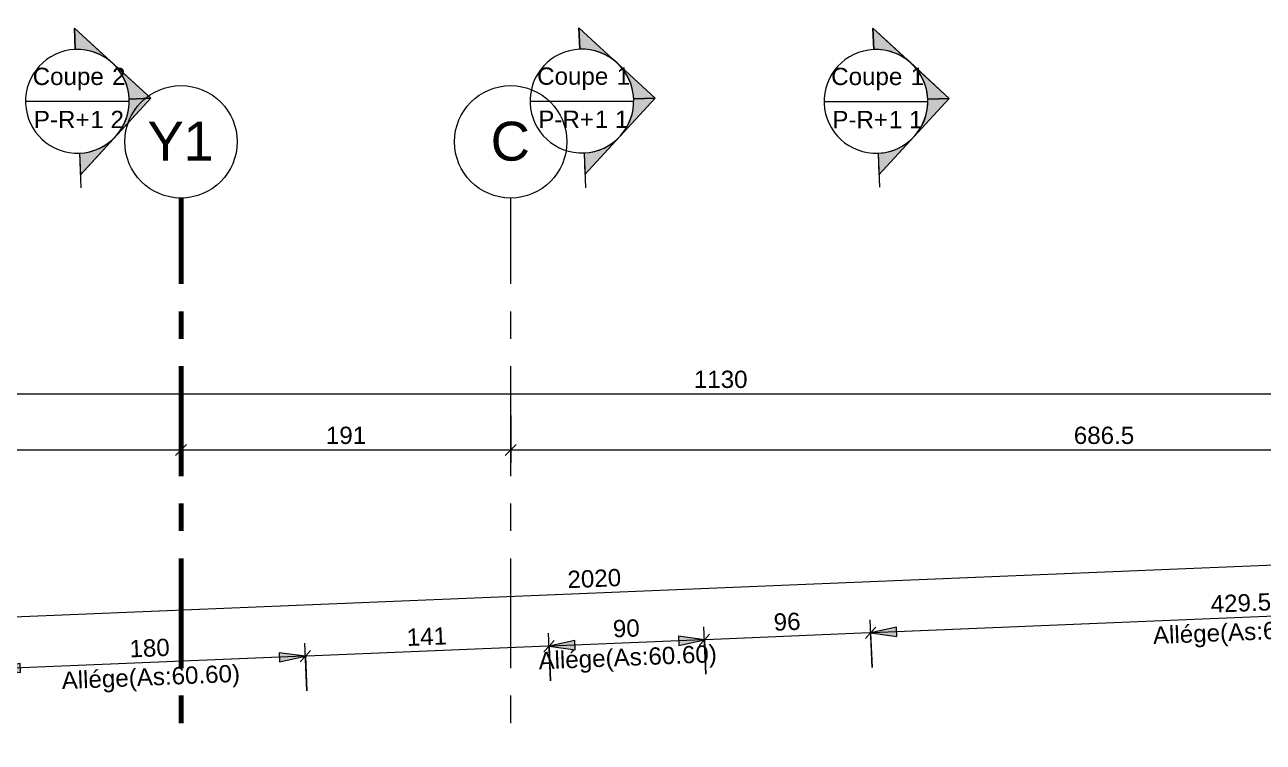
# Model space of a CAD drawing. Header units: metres. Extents: x 399 to 3028, y -427 to 863.
# Drawn here: x 412.21 to 419.37, y -383.32 to -379.17 of the extents above; entities that cross this region are included whole.
import ezdxf

# ---------------------------------------------------------------- set-up
doc = ezdxf.new("R2010")
doc.units = ezdxf.units.M
doc.linetypes.add('Ligne de quadrillage', pattern=[1.11125, 0.635, -0.15875, 0.15875, -0.15875])
for name, color, linetype, lineweight in [('A-ANNO-DIMS', 211, 'Continuous', 9), ('A-ANNO-DIMS-50', 211, 'Continuous', 9), ('G-ANNO-SYMB', 111, 'Continuous', 9), ('S-GRID', 1, 'Continuous', 9), ('S-GRID-IDEN', 1, 'Continuous', 9)]:
    doc.layers.add(name, color=color, linetype=linetype, lineweight=lineweight)
doc.styles.add('Arial', font='arial.ttf', dxfattribs={"height": 0.1})
doc.styles.add('Arial_7', font='arial.ttf', dxfattribs={"height": 0.225})
doc.dimstyles.new('AES-_COTATION_1_50_2', dxfattribs={"dimscale": 0.3048, "dimtxt": 0.102026, "dimasz": 0.205052, "dimexe": 0.246063, "dimexo": 0.0625, "dimgap": 0.016404, "dimtad": 1, "dimdec": 1, "dimlfac": 100, "dimrnd": 0.5, "dimdsep": 46, "dimtxsty": 'Arial', "dimblk1": 'OBLIQUE', "dimblk2": 'OBLIQUE', "dimsah": 1, "dimcen": 0.09, "dimdle": 0.123031, "dimazin": 0, "dimtfac": 1, "dimtdec": 4, "dimtix": 1, "dimtmove": 0, "dimatfit": 3, "dimfxl": 0.656168, "dimfxlon": 1, "dimtvp": 1, "dimtolj": 1, "dimtzin": 0, "dimarcsym": 2})
doc.dimstyles.new('AES-_COTATION_Allège_1_50', dxfattribs={"dimscale": 0.3048, "dimtxt": 0.102026, "dimasz": 0.492126, "dimexe": 0.246063, "dimexo": 0.0625, "dimgap": 0.016404, "dimtad": 1, "dimdec": 1, "dimlfac": 100, "dimrnd": 0.5, "dimdsep": 46, "dimtxsty": 'Arial', "dimsah": 1, "dimcen": 0.09, "dimdle": 0.123031, "dimazin": 0, "dimtfac": 1, "dimtdec": 4, "dimtix": 1, "dimtmove": 0, "dimatfit": 3, "dimfxl": 0.656168, "dimfxlon": 1, "dimtvp": 1, "dimtolj": 1, "dimtzin": 0, "dimarcsym": 2})

# ---------------------------------------------------------------- blocks, each defined once
blk = doc.blocks.new('Quadrillage - M_Extrémité de la ligne de quadrillage - Cercle-214440-AES_EXE_BET_TZ_R_1_COF_0100-Plan coffrage PH R_1 Diffusion')
at = {"layer": 'S-GRID-IDEN'}
blk.add_circle((0, 0), 0.0065, dxfattribs=at)
blk = doc.blocks.new('DIMBLOCK300-AES_EXE_BET_TZ_R_1_COF_0100-Plan coffrage PH R_1 Diffusion')
at = {"layer": 'A-ANNO-DIMS-50', "transparency": 16777216}
for p, q in [((410.5805, -381.4321), (410.5805, -381.7071)), ((410.5805, -381.6321), (410.5805, -381.4321)), ((413.1092, -381.4321), (413.1092, -381.7071)), ((413.1092, -381.6321), (413.1092, -381.4321)), ((410.543, -381.6321), (413.1092, -381.6321)), ((410.5805, -381.6321), (410.5492, -381.6634)), ((410.5805, -381.6321), (410.6117, -381.6009)), ((413.1092, -381.6321), (413.0779, -381.6633)), ((413.1092, -381.6321), (413.1404, -381.6008))]:
    blk.add_line(p, q, dxfattribs=at)
at = {"layer": 'A-ANNO-DIMS-50', "color": 0, "transparency": 16777216, "insert": (411.7295, -381.4973), "char_height": 0.1, "width": 0.276883, "attachment_point": 1, "rotation": 0.00085, "line_spacing_factor": 0.941778, "style": 'Arial'}
blk.add_mtext('253', dxfattribs=at)
blk = doc.blocks.new('_Oblique')
at = {"color": 0, "linetype": 'ByBlock', "lineweight": -2}
blk.add_line((-0.5, -0.5), (0.5, 0.5), dxfattribs=at)
blk = doc.blocks.new('DIMBLOCK301-AES_EXE_BET_TZ_R_1_COF_0100-Plan coffrage PH R_1 Diffusion')
at = {"layer": 'A-ANNO-DIMS-50', "transparency": 16777216}
for p, q in [((413.1092, -381.4321), (413.1092, -381.7071)), ((413.1092, -381.6321), (413.1092, -381.4321)), ((415.0167, -381.4321), (415.0167, -381.7071)), ((415.0167, -381.6321), (415.0167, -381.4321)), ((413.1092, -381.6321), (413.0779, -381.6633)), ((413.1092, -381.6321), (413.1404, -381.6008)), ((413.1092, -381.6321), (415.0167, -381.6321)), ((415.0167, -381.6321), (414.9855, -381.6633)), ((415.0167, -381.6321), (415.048, -381.6008))]:
    blk.add_line(p, q, dxfattribs=at)
at = {"layer": 'A-ANNO-DIMS-50', "color": 0, "transparency": 16777216, "insert": (413.9476, -381.4973), "char_height": 0.1, "width": 0.276883, "attachment_point": 1, "rotation": 0.00085, "line_spacing_factor": 0.941778, "style": 'Arial'}
blk.add_mtext('191', dxfattribs=at)
blk = doc.blocks.new('DIMBLOCK302-AES_EXE_BET_TZ_R_1_COF_0100-Plan coffrage PH R_1 Diffusion')
at = {"layer": 'A-ANNO-DIMS-50', "transparency": 16777216}
for p, q in [((415.0167, -381.4321), (415.0167, -381.7071)), ((415.0167, -381.6321), (415.0167, -381.4321)), ((421.8805, -381.432), (421.8805, -381.707)), ((421.8805, -381.632), (421.8805, -381.432)), ((415.0167, -381.6321), (414.9855, -381.6633)), ((415.0167, -381.6321), (415.048, -381.6008)), ((415.0167, -381.6321), (421.918, -381.632)), ((421.8805, -381.632), (421.8492, -381.6632)), ((421.8805, -381.632), (421.9117, -381.6007))]:
    blk.add_line(p, q, dxfattribs=at)
at = {"layer": 'A-ANNO-DIMS-50', "color": 0, "transparency": 16777216, "insert": (418.2751, -381.4972), "char_height": 0.1, "width": 0.416266, "attachment_point": 1, "rotation": 0.00085, "line_spacing_factor": 0.941778, "style": 'Arial'}
blk.add_mtext('686.5', dxfattribs=at)
blk = doc.blocks.new('DIMBLOCK308-AES_EXE_BET_TZ_R_1_COF_0100-Plan coffrage PH R_1 Diffusion')
at = {"layer": 'A-ANNO-DIMS-50', "transparency": 16777216}
for p, q in [((410.5805, -381.1083), (410.5805, -381.3833)), ((410.5805, -381.3083), (410.5805, -381.1083)), ((421.8805, -381.1082), (421.8805, -381.3832)), ((421.8805, -381.3082), (421.8805, -381.1082)), ((410.5805, -381.3083), (410.6117, -381.2771)), ((421.8805, -381.3082), (421.9117, -381.2769)), ((410.543, -381.3083), (421.918, -381.3082)), ((410.5805, -381.3083), (410.5492, -381.3396)), ((421.8805, -381.3082), (421.8492, -381.3394))]:
    blk.add_line(p, q, dxfattribs=at)
at = {"layer": 'A-ANNO-DIMS-50', "color": 0, "transparency": 16777216, "insert": (416.0766, -381.1734), "char_height": 0.1, "width": 0.369177, "attachment_point": 1, "rotation": 0.00085, "line_spacing_factor": 0.941778, "style": 'Arial'}
blk.add_mtext('1130', dxfattribs=at)
blk = doc.blocks.new('Coupe - M_Section Head - Filled-24181-AES_EXE_BET_TZ_R_1_COF_0100-Plan coffrage PH R_1 Diffusion')
at = {"layer": 'G-ANNO-SYMB'}
h = blk.add_hatch(color=256, dxfattribs=at)
edge = h.paths.add_edge_path()
edge.add_line((-0.006, 0.00849), (-0.006, 0.006))
edge.add_arc((-0.006, 0), 0.006, 90, 135)
edge.add_line((-0.01024, 0.00424), (-0.006, 0.00849))
h = blk.add_hatch(color=256, dxfattribs=at)
edge = h.paths.add_edge_path()
edge.add_line((-0.006, 0.00849), (-0.00176, 0.00424))
edge.add_arc((-0.006, 0), 0.006, 45, 90)
edge.add_line((-0.006, 0.006), (-0.006, 0.00849))
h = blk.add_hatch(color=256, dxfattribs=at)
edge = h.paths.add_edge_path()
edge.add_line((-0.01449, 0), (-0.01024, 0.00424))
edge.add_arc((-0.006, 0), 0.006, 135, 180)
edge.add_line((-0.012, 0), (-0.01449, 0))
h = blk.add_hatch(color=256, dxfattribs=at)
edge = h.paths.add_edge_path()
edge.add_line((0.00249, 0), (0, 0))
edge.add_arc((-0.006, 0), 0.006, 360, 405)
edge.add_line((-0.00176, 0.00424), (0.00249, 0))
at = {"layer": 'G-ANNO-SYMB', "lineweight": 18}
for p, q in [((-0.006, 0.00849), (-0.01449, 0)), ((-0.006, 0.00849), (-0.01024, 0.00424)), ((-0.006, 0.00849), (0.00249, 0)), ((-0.006, 0.006), (-0.006, 0.00849)), ((-0.006, 0.00849), (-0.006, 0.006)), ((-0.00176, 0.00424), (-0.006, 0.00849)), ((-0.01024, 0.00424), (-0.01449, 0)), ((0.00249, 0), (-0.00176, 0.00424)), ((-0.01449, 0), (-0.012, 0)), ((0, 0), (0.00249, 0)), ((-0.012, 0), (-0.01449, 0)), ((0, 0), (0.00249, 0))]:
    blk.add_line(p, q, dxfattribs=at)
for start, end in [(360, 180), (90, 135), (45, 90), (135, 180), (360, 45), (180, 360)]:
    blk.add_arc((-0.006, 0), 0.006, start, end, dxfattribs=at)
blk = doc.blocks.new('DIMBLOCK315-AES_EXE_BET_TZ_R_1_COF_0100-Plan coffrage PH R_1 Diffusion')
at = {"layer": 'A-ANNO-DIMS-50', "transparency": 16777216}
for points in [[(413.8287, -382.825), (413.6778, -382.8047), (413.68, -382.8576)], [(412.0303, -382.8992), (412.1812, -382.9194), (412.1791, -382.8666)]]:
    blk.add_hatch(color=256, dxfattribs=at).paths.add_polyline_path(points)
for p, q in [((413.8287, -382.825), (413.6778, -382.8047)), ((413.6778, -382.8047), (413.68, -382.8576)), ((413.837, -383.0248), (413.8257, -382.75)), ((413.8662, -382.8234), (411.9928, -382.9008)), ((412.0385, -383.099), (412.0272, -382.8243)), ((412.1791, -382.8666), (412.0303, -382.8992)), ((412.1812, -382.9194), (412.1791, -382.8666)), ((413.68, -382.8576), (413.8287, -382.825)), ((413.8287, -382.825), (413.837, -383.0248)), ((412.0303, -382.8992), (412.1812, -382.9194)), ((412.0303, -382.8992), (412.0385, -383.099))]:
    blk.add_line(p, q, dxfattribs=at)
at = {"layer": 'A-ANNO-DIMS-50', "color": 0, "transparency": 16777216, "char_height": 0.1, "attachment_point": 1, "rotation": 2.36405, "line_spacing_factor": 0.941778, "style": 'Arial'}
for s, insert, width in [('180', (412.8087, -382.7321), 0.276883), ('Allége(As:60.60)', (412.4164, -382.9154), 1.235613)]:
    blk.add_mtext(s, dxfattribs=dict(at, insert=insert, width=width))
blk = doc.blocks.new('DIMBLOCK316-AES_EXE_BET_TZ_R_1_COF_0100-Plan coffrage PH R_1 Diffusion')
at = {"layer": 'A-ANNO-DIMS-50', "transparency": 16777216}
for p, q in [((415.2471, -382.9666), (415.2357, -382.6918)), ((415.2388, -382.7667), (415.2688, -382.7342)), ((415.2763, -382.7652), (413.7913, -382.8265)), ((413.837, -383.0248), (413.8257, -382.75)), ((413.8287, -382.825), (413.8587, -382.7924)), ((415.2388, -382.7667), (415.2089, -382.7993)), ((415.2388, -382.7667), (415.2471, -382.9666)), ((413.8287, -382.825), (413.7988, -382.8575)), ((413.8287, -382.825), (413.837, -383.0248))]:
    blk.add_line(p, q, dxfattribs=at)
at = {"layer": 'A-ANNO-DIMS-50', "color": 0, "transparency": 16777216, "insert": (414.413, -382.6659), "char_height": 0.1, "width": 0.276883, "attachment_point": 1, "rotation": 2.36405, "line_spacing_factor": 0.941778, "style": 'Arial'}
blk.add_mtext('141', dxfattribs=at)
blk = doc.blocks.new('DIMBLOCK317-AES_EXE_BET_TZ_R_1_COF_0100-Plan coffrage PH R_1 Diffusion')
at = {"layer": 'A-ANNO-DIMS-50', "transparency": 16777216}
for points in [[(415.2388, -382.7667), (415.3898, -382.787), (415.3876, -382.7341)], [(416.1381, -382.7296), (415.9871, -382.7094), (415.9893, -382.7622)]]:
    blk.add_hatch(color=256, dxfattribs=at).paths.add_polyline_path(points)
for p, q in [((416.1463, -382.9295), (416.135, -382.6547)), ((416.1755, -382.7281), (415.2014, -382.7683)), ((415.2471, -382.9666), (415.2357, -382.6918)), ((415.3876, -382.7341), (415.2388, -382.7667)), ((415.3898, -382.787), (415.3876, -382.7341)), ((416.1381, -382.7296), (415.9871, -382.7094)), ((415.9871, -382.7094), (415.9893, -382.7622)), ((415.9893, -382.7622), (416.1381, -382.7296)), ((416.1381, -382.7296), (416.1463, -382.9295)), ((415.2388, -382.7667), (415.3898, -382.787)), ((415.2388, -382.7667), (415.2471, -382.9666))]:
    blk.add_line(p, q, dxfattribs=at)
at = {"layer": 'A-ANNO-DIMS-50', "color": 0, "transparency": 16777216, "char_height": 0.1, "attachment_point": 1, "rotation": 2.36405, "line_spacing_factor": 0.941778, "style": 'Arial'}
for s, insert, width in [('90', (415.606, -382.6166), 0.184588), ('Allége(As:60.60)', (415.1754, -382.8015), 1.235613)]:
    blk.add_mtext(s, dxfattribs=dict(at, insert=insert, width=width))
blk = doc.blocks.new('DIMBLOCK318-AES_EXE_BET_TZ_R_1_COF_0100-Plan coffrage PH R_1 Diffusion')
at = {"layer": 'A-ANNO-DIMS-50', "transparency": 16777216}
for p, q in [((416.1463, -382.9295), (416.135, -382.6547)), ((417.1077, -382.8898), (417.0964, -382.615)), ((417.0995, -382.6899), (417.1294, -382.6574)), ((417.1369, -382.6884), (416.1006, -382.7312)), ((416.1381, -382.7296), (416.1081, -382.7621)), ((416.1381, -382.7296), (416.168, -382.6971)), ((416.1381, -382.7296), (416.1463, -382.9295)), ((417.0995, -382.6899), (417.0695, -382.7224)), ((417.0995, -382.6899), (417.1077, -382.8898))]:
    blk.add_line(p, q, dxfattribs=at)
at = {"layer": 'A-ANNO-DIMS-50', "color": 0, "transparency": 16777216, "insert": (416.5364, -382.5782), "char_height": 0.1, "width": 0.184588, "attachment_point": 1, "rotation": 2.36405, "line_spacing_factor": 0.941778, "style": 'Arial'}
blk.add_mtext('96', dxfattribs=at)
blk = doc.blocks.new('DIMBLOCK319-AES_EXE_BET_TZ_R_1_COF_0100-Plan coffrage PH R_1 Diffusion')
at = {"layer": 'A-ANNO-DIMS-50', "transparency": 16777216}
for points in [[(421.3884, -382.5129), (421.2375, -382.4926), (421.2397, -382.5455)], [(417.0995, -382.6899), (417.2504, -382.7102), (417.2483, -382.6573)]]:
    blk.add_hatch(color=256, dxfattribs=at).paths.add_polyline_path(points)
for p, q in [((421.3967, -382.7127), (421.3853, -382.4379)), ((421.4259, -382.5113), (417.062, -382.6915)), ((421.3884, -382.5129), (421.2375, -382.4926)), ((421.2375, -382.4926), (421.2397, -382.5455)), ((421.2397, -382.5455), (421.3884, -382.5129)), ((421.3884, -382.5129), (421.3967, -382.7127)), ((417.1077, -382.8898), (417.0964, -382.615)), ((417.2483, -382.6573), (417.0995, -382.6899)), ((417.2504, -382.7102), (417.2483, -382.6573)), ((417.0995, -382.6899), (417.2504, -382.7102)), ((417.0995, -382.6899), (417.1077, -382.8898))]:
    blk.add_line(p, q, dxfattribs=at)
at = {"layer": 'A-ANNO-DIMS-50', "color": 0, "transparency": 16777216, "char_height": 0.1, "attachment_point": 1, "rotation": 2.36405, "line_spacing_factor": 0.941778, "style": 'Arial'}
for s, insert, width in [('429.5', (419.0651, -382.4738), 0.416266), ('Allége(As:60.60)', (418.7309, -382.6547), 1.235613)]:
    blk.add_mtext(s, dxfattribs=dict(at, insert=insert, width=width))
blk = doc.blocks.new('DIMBLOCK607-AES_EXE_BET_TZ_R_1_COF_0100-Plan coffrage PH R_1 Diffusion')
at = {"layer": 'A-ANNO-DIMS-50', "transparency": 16777216}
for p, q in [((425.6025, -382.2433), (425.5912, -381.9685)), ((425.5943, -382.0435), (425.6242, -382.0109)), ((425.6318, -382.0419), (405.3731, -382.8783)), ((425.5943, -382.0435), (425.5644, -382.076)), ((425.5943, -382.0435), (425.6025, -382.2433)), ((405.4188, -383.0766), (405.4075, -382.8018)), ((405.4106, -382.8767), (405.3806, -382.9092)), ((405.4106, -382.8767), (405.4405, -382.8442)), ((405.4106, -382.8767), (405.4188, -383.0766))]:
    blk.add_line(p, q, dxfattribs=at)
at = {"layer": 'A-ANNO-DIMS-50', "color": 0, "transparency": 16777216, "insert": (415.3432, -382.3317), "char_height": 0.1, "width": 0.369177, "attachment_point": 1, "rotation": 2.36405, "line_spacing_factor": 0.941778, "style": 'Arial'}
blk.add_mtext('2020', dxfattribs=at)

msp = doc.modelspace()

# ---------------------------------------------------------------- linework, layer by layer
at = {"layer": 'G-ANNO-SYMB', "lineweight": 18}
for p, q in [((412.2098, -379.6156), (412.8098, -379.6156)), ((415.1288, -379.6143), (415.7288, -379.6143)), ((416.8303, -379.616), (417.4303, -379.616))]:
    msp.add_line(p, q, dxfattribs=at)
at = {"layer": 'G-ANNO-SYMB'}
for p, q in [((412.5221, -379.9154), (412.5304, -380.1157)), ((415.4412, -379.914), (415.4495, -380.115)), ((417.1427, -379.9157), (417.1508, -380.1113))]:
    msp.add_line(p, q, dxfattribs=at)
at = {"layer": 'S-GRID', "linetype": 'Ligne de quadrillage', "lineweight": 100}
msp.add_line((413.1098, -424.0103), (413.1092, -380.1749), dxfattribs=at)
at = {"layer": 'S-GRID', "linetype": 'Ligne de quadrillage'}
msp.add_line((415.0167, -424.0103), (415.0167, -380.1749), dxfattribs=at)

# ---------------------------------------------------------------- block references
at = {"layer": 'G-ANNO-SYMB', "lineweight": 18, "xscale": 49.99999999999997, "yscale": 49.99999999999997, "zscale": 49.99999999999997}
for p, rotation in [((412.5221, -379.9154), 272.3640504713787), ((415.4412, -379.914), 272.3640504713811), ((417.1427, -379.9157), 272.3640504713866)]:
    msp.add_blockref('Coupe - M_Section Head - Filled-24181-AES_EXE_BET_TZ_R_1_COF_0100-Plan coffrage PH R_1 Diffusion', p, dxfattribs=dict(at, rotation=rotation))
at = {"layer": 'S-GRID-IDEN', "xscale": 49.99999999999997, "yscale": 49.99999999999997, "zscale": 49.99999999999997, "rotation": 0.0008506628041165915}
msp.add_blockref('Quadrillage - M_Extrémité de la ligne de quadrillage - Cercle-214440-AES_EXE_BET_TZ_R_1_COF_0100-Plan coffrage PH R_1 Diffusion', (413.1092, -379.8499), dxfattribs=at)
at = {"layer": 'S-GRID-IDEN', "xscale": 49.99999999999997, "yscale": 49.99999999999997, "zscale": 49.99999999999997}
msp.add_blockref('Quadrillage - M_Extrémité de la ligne de quadrillage - Cercle-214440-AES_EXE_BET_TZ_R_1_COF_0100-Plan coffrage PH R_1 Diffusion', (415.0167, -379.8499), dxfattribs=at)

# ---------------------------------------------------------------- texts
at = {"layer": 'G-ANNO-SYMB', "char_height": 0.1, "attachment_point": 1, "style": 'Arial'}
for s, insert, width in [('Coupe ', (412.2509, -379.4212), 0.557173), ('\\fArial|b0|i0|c178|p34|;2', (412.7106, -379.4212), 0.096202), ('Coupe ', (415.1699, -379.4198), 0.557173), ('\\fArial|b0|i0|c178|p34|;1', (415.6296, -379.4198), 0.096202), ('Coupe ', (416.8714, -379.4215), 0.557173), ('\\fArial|b0|i0|c178|p34|;1', (417.3311, -379.4215), 0.096202), ('P-R+', (412.2574, -379.6706), 0.396835), ('1 2', (412.5848, -379.6706), 0.240506), ('P-R+', (415.1764, -379.6693), 0.396835), ('1 1', (415.5038, -379.6693), 0.240506), ('P-R+', (416.8779, -379.6709), 0.396835), ('1 1', (417.2054, -379.6709), 0.240506)]:
    msp.add_mtext(s, dxfattribs=dict(at, insert=insert, width=width))
at = {"layer": 'S-GRID-IDEN', "char_height": 0.225, "attachment_point": 1, "style": 'Arial_7'}
for s, insert, width in [('\\fArial|b0|i0|c178|p34|;Y', (412.9156, -379.7336), 0.252532), ('\\fArial|b0|i0|c178|p34|;1', (413.124, -379.7336), 0.212447), ('\\fArial|b0|i0|c178|p34|;C', (414.9009, -379.7336), 0.276582)]:
    msp.add_mtext(s, dxfattribs=dict(at, insert=insert, width=width))

# ---------------------------------------------------------------- dimensions: what is measured, and where the dimension line sits
at = {"layer": 'A-ANNO-DIMS'}
for base, p1, p2, angle, override, picture, middle in [((421.8805, -381.3082), (410.5805, -381.1083), (421.8805, -381.1082), 0.00085, {"dimpost": '<>', "dimfxl": 11.3}, 'DIMBLOCK308-AES_EXE_BET_TZ_R_1_COF_0100-Plan coffrage PH R_1 Diffusion', (416.2305, -381.2522)), ((413.1092, -381.6321), (410.5805, -381.4321), (413.1092, -381.4321), 0.00085, {"dimpost": '<>', "dimfxl": 2.528715}, 'DIMBLOCK300-AES_EXE_BET_TZ_R_1_COF_0100-Plan coffrage PH R_1 Diffusion', (411.8448, -381.576)), ((415.01671, -381.63206), (413.10919, -381.43209), (415.0167, -381.43206), 0.00085, {"dimpost": '<>', "dimfxl": 1.907513}, 'DIMBLOCK301-AES_EXE_BET_TZ_R_1_COF_0100-Plan coffrage PH R_1 Diffusion', (414.06295, -381.57602)), ((421.8805, -381.632), (415.0167, -381.4321), (421.8805, -381.432), 0.00085, {"dimpost": '<>', "dimfxl": 6.863772}, 'DIMBLOCK302-AES_EXE_BET_TZ_R_1_COF_0100-Plan coffrage PH R_1 Diffusion', (418.4486, -381.576)), ((405.4106, -382.8767), (425.6025, -382.2433), (405.4188, -383.0766), 2.36405, {"dimpost": '<>', "dimfxl": 20.200929}, 'DIMBLOCK607-AES_EXE_BET_TZ_R_1_COF_0100-Plan coffrage PH R_1 Diffusion', (415.5001, -382.4041)), ((416.1381, -382.7296), (417.1077, -382.8898), (416.1463, -382.9295), 2.36405, {"dimpost": '<>', "dimfxl": 0.962232}, 'DIMBLOCK318-AES_EXE_BET_TZ_R_1_COF_0100-Plan coffrage PH R_1 Diffusion', (416.6165, -382.6538)), ((413.8287, -382.825), (415.2471, -382.9666), (413.837, -383.0248), 2.36405, {"dimpost": '<>', "dimfxl": 1.411279}, 'DIMBLOCK316-AES_EXE_BET_TZ_R_1_COF_0100-Plan coffrage PH R_1 Diffusion', (414.5315, -382.7407))]:
    dim = msp.add_linear_dim(base=base, p1=p1, p2=p2, angle=angle, dimstyle='AES-_COTATION_1_50_2', override=override, dxfattribs=at)
    dim.commit()
    dim.dimension.update_dxf_attribs({"geometry": picture, "text_midpoint": middle})
for base, p1, p2, override, picture, middle in [((417.0995, -382.6899), (421.3967, -382.7127), (417.1077, -382.8898), {"dimpost": '<>', "dimfxl": 4.292618}, 'DIMBLOCK319-AES_EXE_BET_TZ_R_1_COF_0100-Plan coffrage PH R_1 Diffusion', (419.244, -382.6014)), ((415.2388, -382.7667), (416.1463, -382.9295), (415.2471, -382.9666), {"dimpost": '<>', "dimfxl": 0.9}, 'DIMBLOCK317-AES_EXE_BET_TZ_R_1_COF_0100-Plan coffrage PH R_1 Diffusion', (415.6884, -382.7482)), ((412.0303, -382.8992), (413.837, -383.0248), (412.0385, -383.099), {"dimpost": '<>', "dimfxl": 1.8}, 'DIMBLOCK315-AES_EXE_BET_TZ_R_1_COF_0100-Plan coffrage PH R_1 Diffusion', (412.9295, -382.8621))]:
    dim = msp.add_linear_dim(base=base, p1=p1, p2=p2, angle=2.36405, text='<>\\XAllége(As:60.60)', dimstyle='AES-_COTATION_Allège_1_50', override=override, dxfattribs=at)
    dim.commit()
    dim.dimension.update_dxf_attribs({"geometry": picture, "text_midpoint": middle})

doc.saveas('drawing.dxf')
